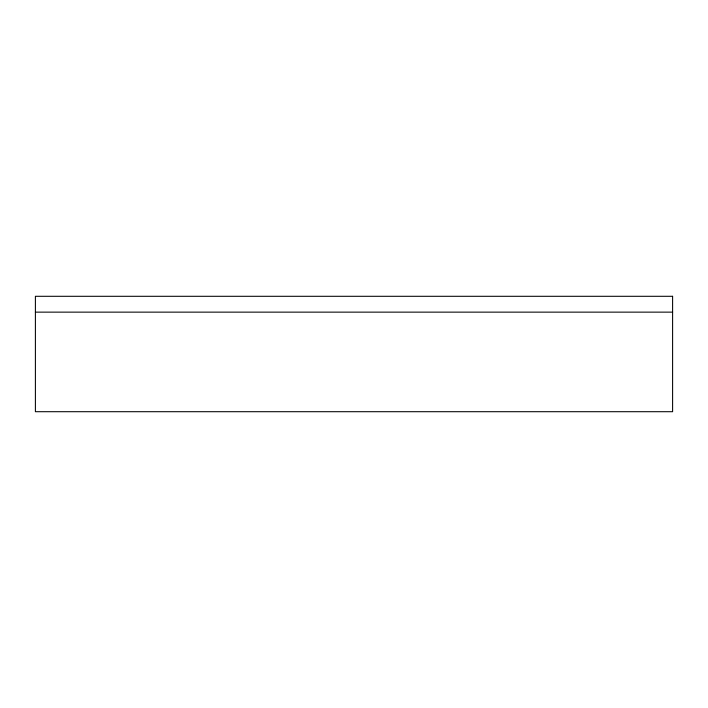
<?xml version="1.0" encoding="UTF-8"?>
<svg xmlns="http://www.w3.org/2000/svg" width="708" height="708" viewBox="0 0 708 708"><rect width="100%" height="100%" fill="white"/><g stroke="black" fill="none" stroke-linecap="round" stroke-linejoin="round"><path stroke-width="1.06" d="M35.4 312.139L672.6 312.139M672.6 296.298L35.4 296.298L35.4 411.702L672.6 411.702L672.6 296.298"/></g></svg>
